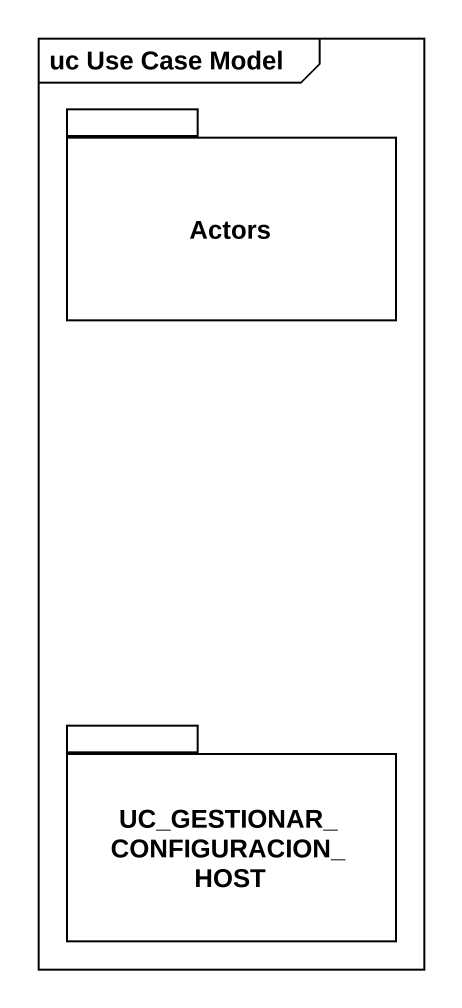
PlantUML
@startuml
mainframe uc Use Case Model
package Actors {
}
package "UC_GESTIONAR_CONFIGURACION_HOST" as UC_GESTIONAR_CONFIGURACION {
}
@enduml
